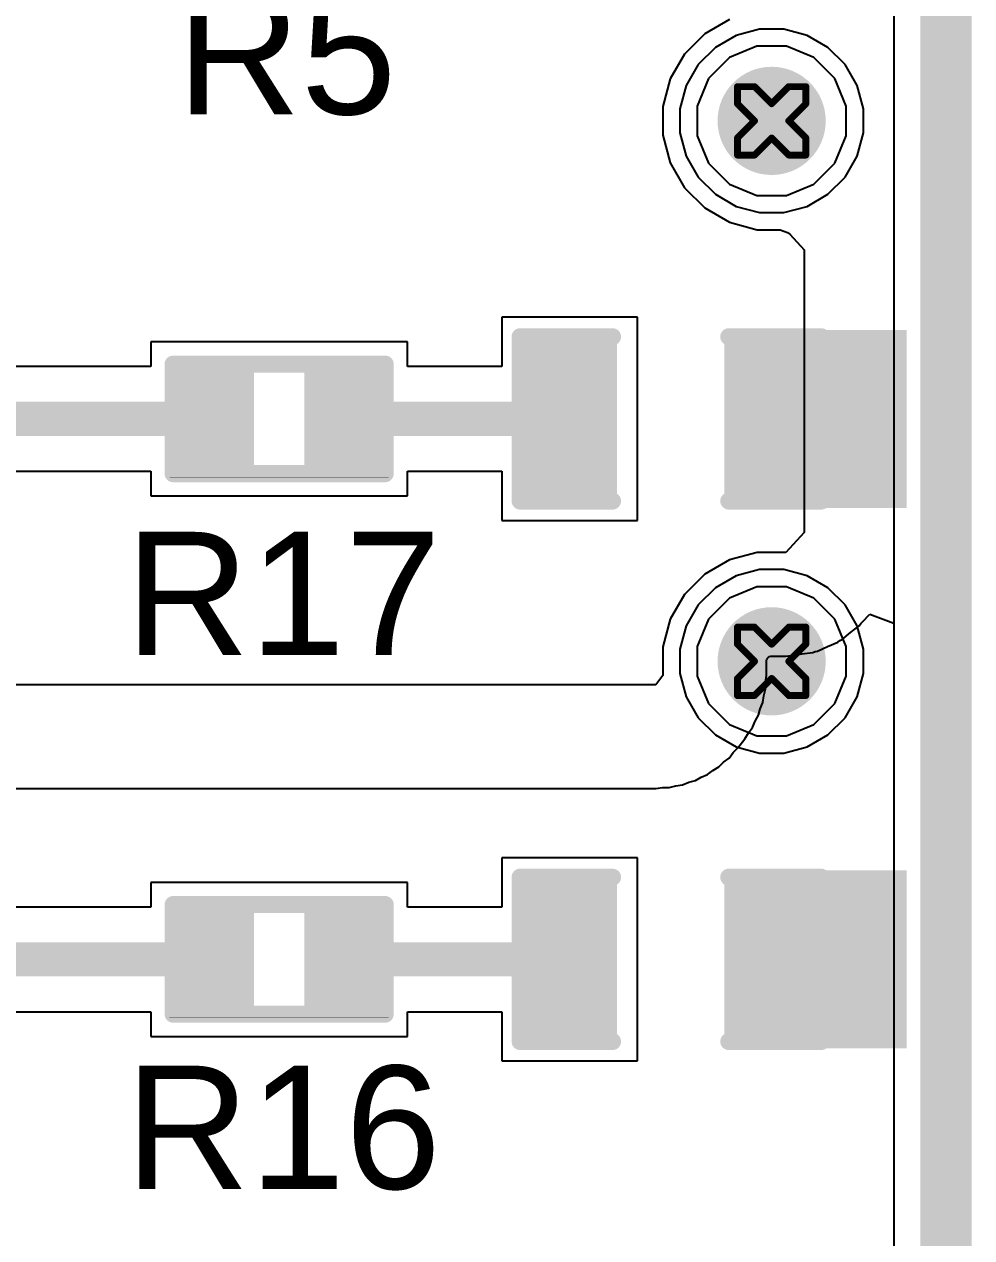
# Model space of a CAD drawing. Header units: inches. Extents: x 0 to 5379, y 0 to 5429.
# Drawn here: x 343.15 to 350.19, y 54.4 to 63.41 of the extents above; entities that cross this region are included whole.
import ezdxf

# ---------------------------------------------------------------- set-up
doc = ezdxf.new("R2010")
doc.units = ezdxf.units.IN
for name, color, linetype in [('Board Outline', 216, 'Continuous'), ('Bottom Layer', 5, 'Continuous'), ('Bottom Solder', 6, 'Continuous'), ('Drill Drawing', 1, 'Continuous'), ('GND01', 16, 'Continuous'), ('GND02', 76, 'Continuous'), ('PWR', 156, 'Continuous'), ('SIG 01', 90, 'Continuous'), ('Top Layer', 1, 'Continuous'), ('Top Overlay', 2, 'Continuous'), ('Top Paste', 8, 'Continuous'), ('Top Solder', 216, 'Continuous'), ('Via Holes', 16, 'Continuous')]:
    doc.layers.add(name, color=color, linetype=linetype)
doc.styles.add('Arial', font='', dxfattribs={"height": 0.2})
doc.styles.get('Arial').set_extended_font_data('Arial')

# ---------------------------------------------------------------- blocks, each defined once
blk = doc.blocks.new('R___0402_722')
at = {"layer": 'Top Layer'}
for points in [[(-0.6985, -0.3175), (-0.6985, 0.3175), (-0.2413, 0.3175), (-0.2413, -0.3175)], [(0.2413, -0.3175), (0.2413, 0.3175), (0.6985, 0.3175), (0.6985, -0.3175)]]:
    blk.add_hatch(color=1, dxfattribs=at).paths.add_polyline_path(points)
at = {"layer": 'Top Paste'}
for points in [[(-0.6985, -0.3175), (-0.6985, 0.3175), (-0.2413, 0.3175), (-0.2413, -0.3175)], [(0.2413, -0.3175), (0.2413, 0.3175), (0.6985, 0.3175), (0.6985, -0.3175)]]:
    blk.add_hatch(color=8, dxfattribs=at).paths.add_polyline_path(points)
at = {"layer": 'Top Solder'}
for points in [[(-0.7535, -0.3725), (-0.7535, 0.3725), (-0.1863, 0.3725), (-0.1863, -0.3725)], [(0.1863, -0.3725), (0.1863, 0.3725), (0.7535, 0.3725), (0.7535, -0.3725)]]:
    blk.add_hatch(color=216, dxfattribs=at).paths.add_polyline_path(points)
at = {"layer": 'Top Overlay'}
for points in [[(-0.7874, 0.4064, 0.127, 0.127, 0), (0.7874, 0.4064, 0.127, 0.127, 0)], [(-0.7874, -0.4064, 0.127, 0.127, 0), (-0.7874, 0.4064, 0.127, 0.127, 0)], [(0.7874, -0.4064, 0.127, 0.127, 0), (0.7874, 0.4064, 0.127, 0.127, 0)], [(-0.7874, -0.4064, 0.127, 0.127, 0), (0.7874, -0.4064, 0.127, 0.127, 0)], [(-0.8128, -0.4318, 0.00323, 0.00323, 0), (0.8128, -0.4318, 0.00323, 0.00323, 0)]]:
    blk.add_lwpolyline(points, format="xyseb", dxfattribs=at)
for points in [[(-0.8191, 0.4064, 0.0635, 0.0635, 1), (-0.7556, 0.4064, 0.0635, 0.0635, 1)], [(-0.8191, 0.4064, 0.0635, 0.0635, 1), (-0.7556, 0.4064, 0.0635, 0.0635, 1)], [(0.7556, 0.4064, 0.0635, 0.0635, 1), (0.8191, 0.4064, 0.0635, 0.0635, 1)], [(0.7556, 0.4064, 0.0635, 0.0635, 1), (0.8191, 0.4064, 0.0635, 0.0635, 1)], [(-0.8191, -0.4064, 0.0635, 0.0635, 1), (-0.7556, -0.4064, 0.0635, 0.0635, 1)], [(-0.8191, -0.4064, 0.0635, 0.0635, 1), (-0.7556, -0.4064, 0.0635, 0.0635, 1)], [(0.7556, -0.4064, 0.0635, 0.0635, 1), (0.8191, -0.4064, 0.0635, 0.0635, 1)], [(0.7556, -0.4064, 0.0635, 0.0635, 1), (0.8191, -0.4064, 0.0635, 0.0635, 1)], [(-0.8136, -0.4318, 0.00161, 0.00161, 1), (-0.812, -0.4318, 0.00161, 0.00161, 1)], [(0.812, -0.4318, 0.00161, 0.00161, 1), (0.8136, -0.4318, 0.00161, 0.00161, 1)]]:
    blk.add_lwpolyline(points, format="xyseb", close=True, dxfattribs=at)
blk = doc.blocks.new('R___0402_723')
at = {"layer": 'Top Layer'}
for points in [[(-0.6985, -0.3175), (-0.6985, 0.3175), (-0.2413, 0.3175), (-0.2413, -0.3175)], [(0.2413, -0.3175), (0.2413, 0.3175), (0.6985, 0.3175), (0.6985, -0.3175)]]:
    blk.add_hatch(color=1, dxfattribs=at).paths.add_polyline_path(points)
at = {"layer": 'Top Paste'}
for points in [[(-0.6985, -0.3175), (-0.6985, 0.3175), (-0.2413, 0.3175), (-0.2413, -0.3175)], [(0.2413, -0.3175), (0.2413, 0.3175), (0.6985, 0.3175), (0.6985, -0.3175)]]:
    blk.add_hatch(color=8, dxfattribs=at).paths.add_polyline_path(points)
at = {"layer": 'Top Solder'}
for points in [[(-0.7535, -0.3725), (-0.7535, 0.3725), (-0.1863, 0.3725), (-0.1863, -0.3725)], [(0.1863, -0.3725), (0.1863, 0.3725), (0.7535, 0.3725), (0.7535, -0.3725)]]:
    blk.add_hatch(color=216, dxfattribs=at).paths.add_polyline_path(points)
at = {"layer": 'Top Overlay'}
for points in [[(-0.7874, 0.4064, 0.127, 0.127, 0), (0.7874, 0.4064, 0.127, 0.127, 0)], [(-0.7874, -0.4064, 0.127, 0.127, 0), (-0.7874, 0.4064, 0.127, 0.127, 0)], [(0.7874, -0.4064, 0.127, 0.127, 0), (0.7874, 0.4064, 0.127, 0.127, 0)], [(-0.7874, -0.4064, 0.127, 0.127, 0), (0.7874, -0.4064, 0.127, 0.127, 0)], [(-0.8128, -0.4318, 0.00323, 0.00323, 0), (0.8128, -0.4318, 0.00323, 0.00323, 0)]]:
    blk.add_lwpolyline(points, format="xyseb", dxfattribs=at)
for points in [[(-0.8191, 0.4064, 0.0635, 0.0635, 1), (-0.7556, 0.4064, 0.0635, 0.0635, 1)], [(-0.8191, 0.4064, 0.0635, 0.0635, 1), (-0.7556, 0.4064, 0.0635, 0.0635, 1)], [(0.7556, 0.4064, 0.0635, 0.0635, 1), (0.8191, 0.4064, 0.0635, 0.0635, 1)], [(0.7556, 0.4064, 0.0635, 0.0635, 1), (0.8191, 0.4064, 0.0635, 0.0635, 1)], [(-0.8191, -0.4064, 0.0635, 0.0635, 1), (-0.7556, -0.4064, 0.0635, 0.0635, 1)], [(-0.8191, -0.4064, 0.0635, 0.0635, 1), (-0.7556, -0.4064, 0.0635, 0.0635, 1)], [(0.7556, -0.4064, 0.0635, 0.0635, 1), (0.8191, -0.4064, 0.0635, 0.0635, 1)], [(0.7556, -0.4064, 0.0635, 0.0635, 1), (0.8191, -0.4064, 0.0635, 0.0635, 1)], [(-0.8136, -0.4318, 0.00161, 0.00161, 1), (-0.812, -0.4318, 0.00161, 0.00161, 1)], [(0.812, -0.4318, 0.00161, 0.00161, 1), (0.8136, -0.4318, 0.00161, 0.00161, 1)]]:
    blk.add_lwpolyline(points, format="xyseb", close=True, dxfattribs=at)
blk = doc.blocks.new('LED_0603_782')
at = {"layer": 'Top Layer'}
for points in [[(-1, 0.5), (-0.5, 0.5), (-0.5, -0.5), (-1, -0.5)], [(0.5, 0.5), (1, 0.5), (1, -0.5), (0.5, -0.5)]]:
    blk.add_hatch(color=1, dxfattribs=at).paths.add_polyline_path(points)
at = {"layer": 'Top Overlay'}
blk.add_hatch(color=2, dxfattribs=at).paths.add_polyline_path([(1.1176, -0.6604), (1.7526, -0.6604), (1.7526, 0.6604), (1.1176, 0.6604)])
at = {"layer": 'Top Paste'}
for points in [[(-1, 0.5), (-0.5, 0.5), (-0.5, -0.5), (-1, -0.5)], [(0.5, 0.5), (1, 0.5), (1, -0.5), (0.5, -0.5)]]:
    blk.add_hatch(color=8, dxfattribs=at).paths.add_polyline_path(points)
at = {"layer": 'Top Solder'}
for points in [[(-1.1016, 0.6016), (-0.3984, 0.6016), (-0.3984, -0.6016), (-1.1016, -0.6016)], [(0.3984, 0.6016), (1.1016, 0.6016), (1.1016, -0.6016), (0.3984, -0.6016)]]:
    blk.add_hatch(color=216, dxfattribs=at).paths.add_polyline_path(points)
at = {"layer": 'Top Overlay'}
for points in [[(-1.1176, 0.6096, 0.127, 0.127, 0), (-0.4318, 0.6096, 0.127, 0.127, 0)], [(-1.1176, -0.6096, 0.127, 0.127, 0), (-1.1176, 0.6096, 0.127, 0.127, 0)], [(0.4318, 0.6096, 0.127, 0.127, 0), (1.1176, 0.6096, 0.127, 0.127, 0)], [(1.1176, -0.6096, 0.127, 0.127, 0), (1.1176, 0.6096, 0.127, 0.127, 0)], [(-1.1176, -0.6096, 0.127, 0.127, 0), (-0.4318, -0.6096, 0.127, 0.127, 0)], [(0.4318, -0.6096, 0.127, 0.127, 0), (1.1176, -0.6096, 0.127, 0.127, 0)]]:
    blk.add_lwpolyline(points, format="xyseb", dxfattribs=at)
for points in [[(-1.1494, 0.6096, 0.0635, 0.0635, 1), (-1.0858, 0.6096, 0.0635, 0.0635, 1)], [(-1.1494, 0.6096, 0.0635, 0.0635, 1), (-1.0858, 0.6096, 0.0635, 0.0635, 1)], [(-0.4636, 0.6096, 0.0635, 0.0635, 1), (-0.4001, 0.6096, 0.0635, 0.0635, 1)], [(0.4001, 0.6096, 0.0635, 0.0635, 1), (0.4636, 0.6096, 0.0635, 0.0635, 1)], [(1.0859, 0.6096, 0.0635, 0.0635, 1), (1.1494, 0.6096, 0.0635, 0.0635, 1)], [(1.0859, 0.6096, 0.0635, 0.0635, 1), (1.1494, 0.6096, 0.0635, 0.0635, 1)], [(-1.1494, -0.6096, 0.0635, 0.0635, 1), (-1.0858, -0.6096, 0.0635, 0.0635, 1)], [(-1.1494, -0.6096, 0.0635, 0.0635, 1), (-1.0858, -0.6096, 0.0635, 0.0635, 1)], [(-0.4636, -0.6096, 0.0635, 0.0635, 1), (-0.4001, -0.6096, 0.0635, 0.0635, 1)], [(0.4001, -0.6096, 0.0635, 0.0635, 1), (0.4636, -0.6096, 0.0635, 0.0635, 1)], [(1.0859, -0.6096, 0.0635, 0.0635, 1), (1.1494, -0.6096, 0.0635, 0.0635, 1)], [(1.0859, -0.6096, 0.0635, 0.0635, 1), (1.1494, -0.6096, 0.0635, 0.0635, 1)]]:
    blk.add_lwpolyline(points, format="xyseb", close=True, dxfattribs=at)
blk = doc.blocks.new('LED_0603_783')
at = {"layer": 'Top Layer'}
for points in [[(-1, 0.5), (-0.5, 0.5), (-0.5, -0.5), (-1, -0.5)], [(0.5, 0.5), (1, 0.5), (1, -0.5), (0.5, -0.5)]]:
    blk.add_hatch(color=1, dxfattribs=at).paths.add_polyline_path(points)
at = {"layer": 'Top Overlay'}
blk.add_hatch(color=2, dxfattribs=at).paths.add_polyline_path([(1.1176, -0.6604), (1.7526, -0.6604), (1.7526, 0.6604), (1.1176, 0.6604)])
at = {"layer": 'Top Paste'}
for points in [[(-1, 0.5), (-0.5, 0.5), (-0.5, -0.5), (-1, -0.5)], [(0.5, 0.5), (1, 0.5), (1, -0.5), (0.5, -0.5)]]:
    blk.add_hatch(color=8, dxfattribs=at).paths.add_polyline_path(points)
at = {"layer": 'Top Solder'}
for points in [[(-1.1016, 0.6016), (-0.3984, 0.6016), (-0.3984, -0.6016), (-1.1016, -0.6016)], [(0.3984, 0.6016), (1.1016, 0.6016), (1.1016, -0.6016), (0.3984, -0.6016)]]:
    blk.add_hatch(color=216, dxfattribs=at).paths.add_polyline_path(points)
at = {"layer": 'Top Overlay'}
for points in [[(-1.1176, -0.6096, 0.127, 0.127, 0), (-1.1176, 0.6096, 0.127, 0.127, 0)], [(-1.1176, 0.6096, 0.127, 0.127, 0), (-0.4318, 0.6096, 0.127, 0.127, 0)], [(0.4318, 0.6096, 0.127, 0.127, 0), (1.1176, 0.6096, 0.127, 0.127, 0)], [(1.1176, -0.6096, 0.127, 0.127, 0), (1.1176, 0.6096, 0.127, 0.127, 0)], [(-1.1176, -0.6096, 0.127, 0.127, 0), (-0.4318, -0.6096, 0.127, 0.127, 0)], [(0.4318, -0.6096, 0.127, 0.127, 0), (1.1176, -0.6096, 0.127, 0.127, 0)]]:
    blk.add_lwpolyline(points, format="xyseb", dxfattribs=at)
for points in [[(-1.1494, 0.6096, 0.0635, 0.0635, 1), (-1.0858, 0.6096, 0.0635, 0.0635, 1)], [(-1.1494, 0.6096, 0.0635, 0.0635, 1), (-1.0858, 0.6096, 0.0635, 0.0635, 1)], [(-0.4636, 0.6096, 0.0635, 0.0635, 1), (-0.4001, 0.6096, 0.0635, 0.0635, 1)], [(0.4001, 0.6096, 0.0635, 0.0635, 1), (0.4636, 0.6096, 0.0635, 0.0635, 1)], [(1.0859, 0.6096, 0.0635, 0.0635, 1), (1.1494, 0.6096, 0.0635, 0.0635, 1)], [(1.0859, 0.6096, 0.0635, 0.0635, 1), (1.1494, 0.6096, 0.0635, 0.0635, 1)], [(-1.1494, -0.6096, 0.0635, 0.0635, 1), (-1.0858, -0.6096, 0.0635, 0.0635, 1)], [(-1.1494, -0.6096, 0.0635, 0.0635, 1), (-1.0858, -0.6096, 0.0635, 0.0635, 1)], [(-0.4636, -0.6096, 0.0635, 0.0635, 1), (-0.4001, -0.6096, 0.0635, 0.0635, 1)], [(0.4001, -0.6096, 0.0635, 0.0635, 1), (0.4636, -0.6096, 0.0635, 0.0635, 1)], [(1.0859, -0.6096, 0.0635, 0.0635, 1), (1.1494, -0.6096, 0.0635, 0.0635, 1)], [(1.0859, -0.6096, 0.0635, 0.0635, 1), (1.1494, -0.6096, 0.0635, 0.0635, 1)]]:
    blk.add_lwpolyline(points, format="xyseb", close=True, dxfattribs=at)

msp = doc.modelspace()

# ---------------------------------------------------------------- hatches: boundary and pattern name
at = {"layer": 'Bottom Layer'}
h = msp.add_hatch(color=5, dxfattribs=at)
edge = h.paths.add_edge_path()
edge.add_arc((348.7046, 62.6894), 0.3, 0, 360)
h = msp.add_hatch(color=5, dxfattribs=at)
edge = h.paths.add_edge_path()
edge.add_arc((348.7046, 58.6782), 0.3, 0, 360)
at = {"layer": 'Bottom Solder'}
h = msp.add_hatch(color=6, dxfattribs=at)
edge = h.paths.add_edge_path()
edge.add_arc((348.7046, 62.6894), 0.4016, 0, 360)
h = msp.add_hatch(color=6, dxfattribs=at)
edge = h.paths.add_edge_path()
edge.add_arc((348.7046, 58.6782), 0.4016, 0, 360)
at = {"layer": 'GND01'}
h = msp.add_hatch(color=16, dxfattribs=at)
edge = h.paths.add_edge_path()
edge.add_arc((348.7046, 62.6894), 0.3, 0, 360)
h = msp.add_hatch(color=16, dxfattribs=at)
edge = h.paths.add_edge_path()
edge.add_arc((348.7046, 58.6782), 0.3, 0, 360)
at = {"layer": 'GND02'}
h = msp.add_hatch(color=76, dxfattribs=at)
edge = h.paths.add_edge_path()
edge.add_arc((348.7046, 62.6894), 0.3, 0, 360)
h = msp.add_hatch(color=76, dxfattribs=at)
edge = h.paths.add_edge_path()
edge.add_arc((348.7046, 58.6782), 0.3, 0, 360)
at = {"layer": 'PWR'}
h = msp.add_hatch(color=156, dxfattribs=at)
edge = h.paths.add_edge_path()
edge.add_arc((348.7046, 62.6894), 0.3, 0, 360)
h = msp.add_hatch(color=156, dxfattribs=at)
edge = h.paths.add_edge_path()
edge.add_arc((348.7046, 58.6782), 0.3, 0, 360)
at = {"layer": 'SIG 01'}
h = msp.add_hatch(color=90, dxfattribs=at)
edge = h.paths.add_edge_path()
edge.add_arc((348.7046, 62.6894), 0.3, 0, 360)
h = msp.add_hatch(color=90, dxfattribs=at)
edge = h.paths.add_edge_path()
edge.add_arc((348.7046, 58.6782), 0.3, 0, 360)
at = {"layer": 'Top Layer'}
h = msp.add_hatch(color=1, dxfattribs=at)
edge = h.paths.add_edge_path()
edge.add_arc((348.7046, 62.6894), 0.3, 0, 360)
h = msp.add_hatch(color=1, dxfattribs=at)
edge = h.paths.add_edge_path()
edge.add_arc((348.7046, 58.6782), 0.3, 0, 360)
at = {"layer": 'Top Solder'}
h = msp.add_hatch(color=216, dxfattribs=at)
edge = h.paths.add_edge_path()
edge.add_arc((348.7046, 62.6894), 0.4016, 0, 360)
h = msp.add_hatch(color=216, dxfattribs=at)
edge = h.paths.add_edge_path()
edge.add_arc((348.7046, 58.6782), 0.4016, 0, 360)
at = {"layer": 'Via Holes'}
h = msp.add_hatch(color=7, dxfattribs=at)
edge = h.paths.add_edge_path()
edge.add_arc((348.7046, 62.6894), 0.15, 0, 360)
h = msp.add_hatch(color=7, dxfattribs=at)
edge = h.paths.add_edge_path()
edge.add_arc((348.7046, 58.6782), 0.15, 0, 360)

# ---------------------------------------------------------------- linework, layer by layer
at = {"layer": 'Board Outline'}
msp.add_lwpolyline([(350, 0, 0.381, 0.381, 0), (350, 220, 0.381, 0.381, 0)], format="xyseb", dxfattribs=at)
at = {"layer": 'Bottom Layer'}
for p, q in [((348.3927, 63.4423), (348.2085, 63.336)), ((348.2085, 63.336), (348.058, 63.1855)), ((348.058, 63.1855), (347.9517, 63.0013)), ((347.9517, 63.0013), (347.8966, 62.7958)), ((347.8966, 62.7958), (347.8966, 62.583)), ((347.8966, 62.583), (347.9517, 62.3775)), ((347.9517, 62.3775), (348.058, 62.1933)), ((348.058, 62.1933), (348.2085, 62.0429)), ((348.2085, 62.0429), (348.3927, 61.9365)), ((348.3927, 61.9365), (348.5982, 61.8814)), ((348.5982, 61.8814), (348.7674, 61.8814)), ((348.7674, 61.8814), (348.8218, 61.8619)), ((348.8218, 61.8619), (348.8403, 61.8491)), ((348.8403, 61.8491), (348.9452, 61.7333)), ((348.9452, 61.7333), (348.9452, 59.6343)), ((348.9452, 59.6343), (348.811, 59.4862)), ((348.5982, 59.4862), (348.3927, 59.4311)), ((348.811, 59.4862), (348.5982, 59.4862)), ((348.3927, 59.4311), (348.2085, 59.3247)), ((348.2085, 59.3247), (348.058, 59.1743)), ((348.058, 59.1743), (347.9517, 58.9901)), ((349.3805, 58.9701), (349.4338, 59.0289)), ((349.4338, 59.0289), (349.6116, 58.9603)), ((347.9517, 58.9901), (347.8966, 58.7846)), ((349.2897, 58.893), (349.3544, 58.9427)), ((349.3544, 58.9427), (349.366, 58.9578)), ((349.366, 58.9578), (349.3805, 58.9701)), ((349.6116, 58.9603), (349.6116, 9.6715)), ((349.1199, 58.7894), (349.1953, 58.8206)), ((349.1953, 58.8206), (349.2103, 58.8321)), ((349.2103, 58.8321), (349.2275, 58.8403)), ((349.2275, 58.8403), (349.2897, 58.893)), ((347.8966, 58.7846), (347.8966, 58.5718)), ((348.8487, 58.7185), (348.929, 58.7332)), ((348.929, 58.7332), (349.0099, 58.7438)), ((349.0099, 58.7438), (349.0275, 58.7511)), ((349.0275, 58.7511), (349.0461, 58.7545)), ((349.0461, 58.7545), (349.1199, 58.7894)), ((348.6652, 58.6834), (348.6679, 58.6934)), ((348.6652, 58.5718), (348.6652, 58.6834)), ((348.6679, 58.6934), (348.6731, 58.7024)), ((348.6731, 58.7024), (348.6804, 58.7097)), ((348.6804, 58.7097), (348.6894, 58.7149)), ((348.6894, 58.7149), (348.6994, 58.7176)), ((348.6994, 58.7176), (348.811, 58.7176)), ((348.811, 58.7176), (348.8298, 58.7201)), ((348.8298, 58.7201), (348.8487, 58.7185)), ((347.8966, 58.5718), (347.8445, 58.5039)), ((348.6586, 58.5219), (348.6652, 58.5718)), ((347.8445, 58.5039), (324.2695, 58.5039)), ((348.6456, 58.4228), (348.6586, 58.4715)), ((348.6586, 58.4715), (348.6586, 58.5219)), ((348.6197, 58.3264), (348.639, 58.3729)), ((348.639, 58.3729), (348.6456, 58.4228)), ((348.5815, 58.2341), (348.6067, 58.2777)), ((348.6067, 58.2777), (348.6197, 58.3264)), ((348.5315, 58.1476), (348.5622, 58.1875)), ((348.5622, 58.1875), (348.5815, 58.2341)), ((348.4542, 58.036), (348.5064, 58.1039)), ((348.5064, 58.1039), (348.5315, 58.1476)), ((348.388, 57.9604), (348.4186, 58.0004)), ((348.4186, 58.0004), (348.4542, 58.036)), ((348.3124, 57.8942), (348.348, 57.9298)), ((348.348, 57.9298), (348.388, 57.9604)), ((348.1822, 57.819), (348.2288, 57.8383)), ((348.2288, 57.8383), (348.2687, 57.869)), ((348.2687, 57.869), (348.3124, 57.8942)), ((324.2695, 57.7353), (347.8445, 57.7353)), ((347.8445, 57.7353), (347.8944, 57.7419)), ((347.8944, 57.7419), (347.9448, 57.7419)), ((347.9448, 57.7419), (347.9935, 57.7549)), ((347.9935, 57.7549), (348.0434, 57.7615)), ((348.0434, 57.7615), (348.09, 57.7808)), ((348.09, 57.7808), (348.1386, 57.7938)), ((348.1386, 57.7938), (348.1822, 57.819))]:
    msp.add_line(p, q, dxfattribs=at)
at = {"layer": 'Drill Drawing'}
for points in [[(348.4506, 62.8164, 0.0508, 0.0508, 0), (348.4506, 62.9434, 0.0508, 0.0508, 0)], [(348.4506, 62.9434, 0.0508, 0.0508, 0), (348.5776, 62.9434, 0.0508, 0.0508, 0)], [(348.5776, 62.9434, 0.0508, 0.0508, 0), (348.7046, 62.8164, 0.0508, 0.0508, 0)], [(348.7046, 62.8164, 0.0508, 0.0508, 0), (348.8316, 62.9434, 0.0508, 0.0508, 0)], [(348.8316, 62.9434, 0.0508, 0.0508, 0), (348.9586, 62.9434, 0.0508, 0.0508, 0)], [(348.9586, 62.8164, 0.0508, 0.0508, 0), (348.9586, 62.9434, 0.0508, 0.0508, 0)], [(348.4506, 62.8164, 0.0508, 0.0508, 0), (348.5776, 62.6894, 0.0508, 0.0508, 0)], [(348.8316, 62.6894, 0.0508, 0.0508, 0), (348.9586, 62.8164, 0.0508, 0.0508, 0)], [(348.4506, 62.5624, 0.0508, 0.0508, 0), (348.5776, 62.6894, 0.0508, 0.0508, 0)], [(348.8316, 62.6894, 0.0508, 0.0508, 0), (348.9586, 62.5624, 0.0508, 0.0508, 0)], [(348.4506, 62.4354, 0.0508, 0.0508, 0), (348.4506, 62.5624, 0.0508, 0.0508, 0)], [(348.5776, 62.4354, 0.0508, 0.0508, 0), (348.7046, 62.5624, 0.0508, 0.0508, 0)], [(348.7046, 62.5624, 0.0508, 0.0508, 0), (348.8316, 62.4354, 0.0508, 0.0508, 0)], [(348.9586, 62.4354, 0.0508, 0.0508, 0), (348.9586, 62.5624, 0.0508, 0.0508, 0)], [(348.4506, 62.4354, 0.0508, 0.0508, 0), (348.5776, 62.4354, 0.0508, 0.0508, 0)], [(348.8316, 62.4354, 0.0508, 0.0508, 0), (348.9586, 62.4354, 0.0508, 0.0508, 0)], [(348.4506, 58.8052, 0.0508, 0.0508, 0), (348.4506, 58.9322, 0.0508, 0.0508, 0)], [(348.4506, 58.9322, 0.0508, 0.0508, 0), (348.5776, 58.9322, 0.0508, 0.0508, 0)], [(348.5776, 58.9322, 0.0508, 0.0508, 0), (348.7046, 58.8052, 0.0508, 0.0508, 0)], [(348.7046, 58.8052, 0.0508, 0.0508, 0), (348.8316, 58.9322, 0.0508, 0.0508, 0)], [(348.8316, 58.9322, 0.0508, 0.0508, 0), (348.9586, 58.9322, 0.0508, 0.0508, 0)], [(348.9586, 58.8052, 0.0508, 0.0508, 0), (348.9586, 58.9322, 0.0508, 0.0508, 0)], [(348.4506, 58.8052, 0.0508, 0.0508, 0), (348.5776, 58.6782, 0.0508, 0.0508, 0)], [(348.8316, 58.6782, 0.0508, 0.0508, 0), (348.9586, 58.8052, 0.0508, 0.0508, 0)], [(348.4506, 58.5512, 0.0508, 0.0508, 0), (348.5776, 58.6782, 0.0508, 0.0508, 0)], [(348.8316, 58.6782, 0.0508, 0.0508, 0), (348.9586, 58.5512, 0.0508, 0.0508, 0)], [(348.4506, 58.4242, 0.0508, 0.0508, 0), (348.4506, 58.5512, 0.0508, 0.0508, 0)], [(348.5776, 58.4242, 0.0508, 0.0508, 0), (348.7046, 58.5512, 0.0508, 0.0508, 0)], [(348.7046, 58.5512, 0.0508, 0.0508, 0), (348.8316, 58.4242, 0.0508, 0.0508, 0)], [(348.9586, 58.4242, 0.0508, 0.0508, 0), (348.9586, 58.5512, 0.0508, 0.0508, 0)], [(348.4506, 58.4242, 0.0508, 0.0508, 0), (348.5776, 58.4242, 0.0508, 0.0508, 0)], [(348.8316, 58.4242, 0.0508, 0.0508, 0), (348.9586, 58.4242, 0.0508, 0.0508, 0)]]:
    msp.add_lwpolyline(points, format="xyseb", dxfattribs=at)
for points in [[(348.4379, 62.9434, 0.0254, 0.0254, 1), (348.4633, 62.9434, 0.0254, 0.0254, 1)], [(348.4379, 62.9434, 0.0254, 0.0254, 1), (348.4633, 62.9434, 0.0254, 0.0254, 1)], [(348.5649, 62.9434, 0.0254, 0.0254, 1), (348.5903, 62.9434, 0.0254, 0.0254, 1)], [(348.5649, 62.9434, 0.0254, 0.0254, 1), (348.5903, 62.9434, 0.0254, 0.0254, 1)], [(348.8189, 62.9434, 0.0254, 0.0254, 1), (348.8443, 62.9434, 0.0254, 0.0254, 1)], [(348.8189, 62.9434, 0.0254, 0.0254, 1), (348.8443, 62.9434, 0.0254, 0.0254, 1)], [(348.9459, 62.9434, 0.0254, 0.0254, 1), (348.9713, 62.9434, 0.0254, 0.0254, 1)], [(348.9459, 62.9434, 0.0254, 0.0254, 1), (348.9713, 62.9434, 0.0254, 0.0254, 1)], [(348.4379, 62.8164, 0.0254, 0.0254, 1), (348.4633, 62.8164, 0.0254, 0.0254, 1)], [(348.4379, 62.8164, 0.0254, 0.0254, 1), (348.4633, 62.8164, 0.0254, 0.0254, 1)], [(348.6919, 62.8164, 0.0254, 0.0254, 1), (348.7173, 62.8164, 0.0254, 0.0254, 1)], [(348.6919, 62.8164, 0.0254, 0.0254, 1), (348.7173, 62.8164, 0.0254, 0.0254, 1)], [(348.9459, 62.8164, 0.0254, 0.0254, 1), (348.9713, 62.8164, 0.0254, 0.0254, 1)], [(348.9459, 62.8164, 0.0254, 0.0254, 1), (348.9713, 62.8164, 0.0254, 0.0254, 1)], [(348.5649, 62.6894, 0.0254, 0.0254, 1), (348.5903, 62.6894, 0.0254, 0.0254, 1)], [(348.5649, 62.6894, 0.0254, 0.0254, 1), (348.5903, 62.6894, 0.0254, 0.0254, 1)], [(348.8189, 62.6894, 0.0254, 0.0254, 1), (348.8443, 62.6894, 0.0254, 0.0254, 1)], [(348.8189, 62.6894, 0.0254, 0.0254, 1), (348.8443, 62.6894, 0.0254, 0.0254, 1)], [(348.4379, 62.5624, 0.0254, 0.0254, 1), (348.4633, 62.5624, 0.0254, 0.0254, 1)], [(348.4379, 62.5624, 0.0254, 0.0254, 1), (348.4633, 62.5624, 0.0254, 0.0254, 1)], [(348.6919, 62.5624, 0.0254, 0.0254, 1), (348.7173, 62.5624, 0.0254, 0.0254, 1)], [(348.6919, 62.5624, 0.0254, 0.0254, 1), (348.7173, 62.5624, 0.0254, 0.0254, 1)], [(348.9459, 62.5624, 0.0254, 0.0254, 1), (348.9713, 62.5624, 0.0254, 0.0254, 1)], [(348.9459, 62.5624, 0.0254, 0.0254, 1), (348.9713, 62.5624, 0.0254, 0.0254, 1)], [(348.4379, 62.4354, 0.0254, 0.0254, 1), (348.4633, 62.4354, 0.0254, 0.0254, 1)], [(348.4379, 62.4354, 0.0254, 0.0254, 1), (348.4633, 62.4354, 0.0254, 0.0254, 1)], [(348.5649, 62.4354, 0.0254, 0.0254, 1), (348.5903, 62.4354, 0.0254, 0.0254, 1)], [(348.5649, 62.4354, 0.0254, 0.0254, 1), (348.5903, 62.4354, 0.0254, 0.0254, 1)], [(348.8189, 62.4354, 0.0254, 0.0254, 1), (348.8443, 62.4354, 0.0254, 0.0254, 1)], [(348.8189, 62.4354, 0.0254, 0.0254, 1), (348.8443, 62.4354, 0.0254, 0.0254, 1)], [(348.9459, 62.4354, 0.0254, 0.0254, 1), (348.9713, 62.4354, 0.0254, 0.0254, 1)], [(348.9459, 62.4354, 0.0254, 0.0254, 1), (348.9713, 62.4354, 0.0254, 0.0254, 1)], [(348.4379, 58.9322, 0.0254, 0.0254, 1), (348.4633, 58.9322, 0.0254, 0.0254, 1)], [(348.4379, 58.9322, 0.0254, 0.0254, 1), (348.4633, 58.9322, 0.0254, 0.0254, 1)], [(348.5649, 58.9322, 0.0254, 0.0254, 1), (348.5903, 58.9322, 0.0254, 0.0254, 1)], [(348.5649, 58.9322, 0.0254, 0.0254, 1), (348.5903, 58.9322, 0.0254, 0.0254, 1)], [(348.8189, 58.9322, 0.0254, 0.0254, 1), (348.8443, 58.9322, 0.0254, 0.0254, 1)], [(348.8189, 58.9322, 0.0254, 0.0254, 1), (348.8443, 58.9322, 0.0254, 0.0254, 1)], [(348.9459, 58.9322, 0.0254, 0.0254, 1), (348.9713, 58.9322, 0.0254, 0.0254, 1)], [(348.9459, 58.9322, 0.0254, 0.0254, 1), (348.9713, 58.9322, 0.0254, 0.0254, 1)], [(348.4379, 58.8052, 0.0254, 0.0254, 1), (348.4633, 58.8052, 0.0254, 0.0254, 1)], [(348.4379, 58.8052, 0.0254, 0.0254, 1), (348.4633, 58.8052, 0.0254, 0.0254, 1)], [(348.6919, 58.8052, 0.0254, 0.0254, 1), (348.7173, 58.8052, 0.0254, 0.0254, 1)], [(348.6919, 58.8052, 0.0254, 0.0254, 1), (348.7173, 58.8052, 0.0254, 0.0254, 1)], [(348.9459, 58.8052, 0.0254, 0.0254, 1), (348.9713, 58.8052, 0.0254, 0.0254, 1)], [(348.9459, 58.8052, 0.0254, 0.0254, 1), (348.9713, 58.8052, 0.0254, 0.0254, 1)], [(348.5649, 58.6782, 0.0254, 0.0254, 1), (348.5903, 58.6782, 0.0254, 0.0254, 1)], [(348.5649, 58.6782, 0.0254, 0.0254, 1), (348.5903, 58.6782, 0.0254, 0.0254, 1)], [(348.8189, 58.6782, 0.0254, 0.0254, 1), (348.8443, 58.6782, 0.0254, 0.0254, 1)], [(348.8189, 58.6782, 0.0254, 0.0254, 1), (348.8443, 58.6782, 0.0254, 0.0254, 1)], [(348.4379, 58.5512, 0.0254, 0.0254, 1), (348.4633, 58.5512, 0.0254, 0.0254, 1)], [(348.4379, 58.5512, 0.0254, 0.0254, 1), (348.4633, 58.5512, 0.0254, 0.0254, 1)], [(348.6919, 58.5512, 0.0254, 0.0254, 1), (348.7173, 58.5512, 0.0254, 0.0254, 1)], [(348.6919, 58.5512, 0.0254, 0.0254, 1), (348.7173, 58.5512, 0.0254, 0.0254, 1)], [(348.9459, 58.5512, 0.0254, 0.0254, 1), (348.9713, 58.5512, 0.0254, 0.0254, 1)], [(348.9459, 58.5512, 0.0254, 0.0254, 1), (348.9713, 58.5512, 0.0254, 0.0254, 1)], [(348.4379, 58.4242, 0.0254, 0.0254, 1), (348.4633, 58.4242, 0.0254, 0.0254, 1)], [(348.4379, 58.4242, 0.0254, 0.0254, 1), (348.4633, 58.4242, 0.0254, 0.0254, 1)], [(348.5649, 58.4242, 0.0254, 0.0254, 1), (348.5903, 58.4242, 0.0254, 0.0254, 1)], [(348.5649, 58.4242, 0.0254, 0.0254, 1), (348.5903, 58.4242, 0.0254, 0.0254, 1)], [(348.8189, 58.4242, 0.0254, 0.0254, 1), (348.8443, 58.4242, 0.0254, 0.0254, 1)], [(348.8189, 58.4242, 0.0254, 0.0254, 1), (348.8443, 58.4242, 0.0254, 0.0254, 1)], [(348.9459, 58.4242, 0.0254, 0.0254, 1), (348.9713, 58.4242, 0.0254, 0.0254, 1)], [(348.9459, 58.4242, 0.0254, 0.0254, 1), (348.9713, 58.4242, 0.0254, 0.0254, 1)]]:
    msp.add_lwpolyline(points, format="xyseb", close=True, dxfattribs=at)
at = {"layer": 'GND01'}
msp.add_line((349.6116, 219.6116), (349.6116, 0.3885), dxfattribs=at)
at = {"layer": 'GND02'}
msp.add_line((349.6116, 219.6116), (349.6116, 0.3885), dxfattribs=at)
at = {"layer": 'PWR'}
for p, q in [((349.6116, 136.3472), (349.6116, 0.3885)), ((348.5944, 63.2434), (348.3908, 63.1591)), ((348.8148, 63.2434), (348.5944, 63.2434)), ((349.0184, 63.1591), (348.8148, 63.2434)), ((348.3908, 63.1591), (348.2349, 63.0032)), ((349.1743, 63.0032), (349.0184, 63.1591)), ((348.2349, 63.0032), (348.1506, 62.7996)), ((349.2586, 62.7996), (349.1743, 63.0032)), ((348.1506, 62.7996), (348.1506, 62.5792)), ((349.2586, 62.5792), (349.2586, 62.7996)), ((348.1506, 62.5792), (348.2349, 62.3756)), ((349.1743, 62.3756), (349.2586, 62.5792)), ((348.2349, 62.3756), (348.3908, 62.2198)), ((349.0184, 62.2198), (349.1743, 62.3756)), ((348.3908, 62.2198), (348.5944, 62.1354)), ((348.8148, 62.1354), (349.0184, 62.2198)), ((348.5944, 62.1354), (348.8148, 62.1354)), ((348.5944, 59.2322), (348.3908, 59.1478)), ((348.8148, 59.2322), (348.5944, 59.2322)), ((349.0184, 59.1478), (348.8148, 59.2322)), ((348.3908, 59.1478), (348.2349, 58.992)), ((349.1743, 58.992), (349.0184, 59.1478)), ((348.2349, 58.992), (348.1506, 58.7884)), ((349.2586, 58.7884), (349.1743, 58.992)), ((348.1506, 58.7884), (348.1506, 58.568)), ((349.2586, 58.568), (349.2586, 58.7884)), ((348.1506, 58.568), (348.2349, 58.3644)), ((349.1743, 58.3644), (349.2586, 58.568)), ((348.2349, 58.3644), (348.3908, 58.2085)), ((349.0184, 58.2085), (349.1743, 58.3644)), ((348.3908, 58.2085), (348.5944, 58.1242)), ((348.8148, 58.1242), (349.0184, 58.2085)), ((348.5944, 58.1242), (348.8148, 58.1242))]:
    msp.add_line(p, q, dxfattribs=at)
at = {"layer": 'SIG 01'}
for p, q in [((349.6116, 219.6116), (349.6116, 0.3885)), ((348.4417, 63.324), (348.2865, 63.2343)), ((348.6149, 63.3704), (348.4417, 63.324)), ((348.7943, 63.3704), (348.6149, 63.3704)), ((348.9675, 63.324), (348.7943, 63.3704)), ((349.1227, 63.2343), (348.9675, 63.324)), ((348.2865, 63.2343), (348.1597, 63.1076)), ((349.2495, 63.1076), (349.1227, 63.2343)), ((348.1597, 63.1076), (348.07, 62.9523)), ((349.3392, 62.9523), (349.2495, 63.1076)), ((348.07, 62.9523), (348.0236, 62.7791)), ((349.3856, 62.7791), (349.3392, 62.9523)), ((348.0236, 62.7791), (348.0236, 62.5998)), ((349.3856, 62.5998), (349.3856, 62.7791)), ((348.0236, 62.5998), (348.07, 62.4266)), ((349.3392, 62.4266), (349.3856, 62.5998)), ((348.07, 62.4266), (348.1597, 62.2713)), ((349.2495, 62.2713), (349.3392, 62.4266)), ((348.1597, 62.2713), (348.2865, 62.1445)), ((349.1227, 62.1445), (349.2495, 62.2713)), ((348.2865, 62.1445), (348.4417, 62.0548)), ((348.9675, 62.0548), (349.1227, 62.1445)), ((348.4417, 62.0548), (348.6149, 62.0084)), ((348.7943, 62.0084), (348.9675, 62.0548)), ((348.6149, 62.0084), (348.7943, 62.0084)), ((348.6149, 59.3592), (348.4417, 59.3128)), ((348.7943, 59.3592), (348.6149, 59.3592)), ((348.9675, 59.3128), (348.7943, 59.3592)), ((348.4417, 59.3128), (348.2865, 59.2231)), ((349.1227, 59.2231), (348.9675, 59.3128)), ((348.2865, 59.2231), (348.1597, 59.0963)), ((349.2495, 59.0963), (349.1227, 59.2231)), ((348.1597, 59.0963), (348.07, 58.941)), ((349.3392, 58.941), (349.2495, 59.0963)), ((348.07, 58.941), (348.0236, 58.7678)), ((349.3856, 58.7678), (349.3392, 58.941)), ((348.0236, 58.7678), (348.0236, 58.5885)), ((349.3856, 58.5885), (349.3856, 58.7678)), ((348.0236, 58.5885), (348.07, 58.4153)), ((349.3392, 58.4153), (349.3856, 58.5885)), ((348.07, 58.4153), (348.1597, 58.26)), ((349.2495, 58.26), (349.3392, 58.4153)), ((348.1597, 58.26), (348.2865, 58.1333)), ((349.1227, 58.1333), (349.2495, 58.26)), ((348.2865, 58.1333), (348.4417, 58.0436)), ((348.9675, 58.0436), (349.1227, 58.1333)), ((348.4417, 58.0436), (348.6149, 57.9972)), ((348.7943, 57.9972), (348.9675, 58.0436)), ((348.6149, 57.9972), (348.7943, 57.9972))]:
    msp.add_line(p, q, dxfattribs=at)
at = {"layer": 'Top Layer'}
for p, q in [((349.6116, 72.4154), (349.6116, 9.6715)), ((347.7086, 61.2314), (346.7006, 61.2314)), ((346.7006, 61.2314), (346.7006, 60.8659)), ((347.7086, 59.7234), (347.7086, 61.2314)), ((345.9999, 61.0489), (344.0949, 61.0489)), ((344.0949, 61.0489), (344.0949, 60.8659)), ((345.9999, 60.8659), (345.9999, 61.0489)), ((344.0949, 60.8659), (342.9856, 60.8659)), ((346.7006, 60.8659), (345.9999, 60.8659)), ((342.9856, 60.0889), (344.0949, 60.0889)), ((344.0949, 60.0889), (344.0949, 59.9059)), ((345.9999, 59.9059), (345.9999, 60.0889)), ((345.9999, 60.0889), (346.7006, 60.0889)), ((346.7006, 60.0889), (346.7006, 59.7234)), ((344.0949, 59.9059), (345.9999, 59.9059)), ((346.7006, 59.7234), (347.7086, 59.7234)), ((347.7086, 57.2202), (346.7006, 57.2202)), ((346.7006, 57.2202), (346.7006, 56.8546)), ((347.7086, 55.7122), (347.7086, 57.2202)), ((345.9999, 57.0377), (344.0949, 57.0377)), ((344.0949, 57.0377), (344.0949, 56.8546)), ((345.9999, 56.8546), (345.9999, 57.0377)), ((344.0949, 56.8546), (342.9856, 56.8546)), ((346.7006, 56.8546), (345.9999, 56.8546)), ((342.9856, 56.0777), (344.0949, 56.0777)), ((344.0949, 56.0777), (344.0949, 55.8947)), ((345.9999, 55.8947), (345.9999, 56.0777)), ((345.9999, 56.0777), (346.7006, 56.0777)), ((346.7006, 56.0777), (346.7006, 55.7122)), ((344.0949, 55.8947), (345.9999, 55.8947)), ((346.7006, 55.7122), (347.7086, 55.7122))]:
    msp.add_line(p, q, dxfattribs=at)
for points in [[(341.9696, 60.4774, 0.254, 0.254, 0), (344.5775, 60.4774, 0.254, 0.254, 0)], [(345.5173, 60.4774, 0.254, 0.254, 0), (347.2046, 60.4774, 0.254, 0.254, 0)], [(341.9696, 56.4662, 0.254, 0.254, 0), (344.5775, 56.4662, 0.254, 0.254, 0)], [(345.5173, 56.4662, 0.254, 0.254, 0), (347.2046, 56.4662, 0.254, 0.254, 0)]]:
    msp.add_lwpolyline(points, format="xyseb", dxfattribs=at)
for points in [[(344.514, 60.4774, 0.127, 0.127, 1), (344.641, 60.4774, 0.127, 0.127, 1)], [(345.4538, 60.4774, 0.127, 0.127, 1), (345.5808, 60.4774, 0.127, 0.127, 1)], [(347.1411, 60.4774, 0.127, 0.127, 1), (347.2681, 60.4774, 0.127, 0.127, 1)], [(344.514, 56.4662, 0.127, 0.127, 1), (344.641, 56.4662, 0.127, 0.127, 1)], [(345.4538, 56.4662, 0.127, 0.127, 1), (345.5808, 56.4662, 0.127, 0.127, 1)], [(347.1411, 56.4662, 0.127, 0.127, 1), (347.2681, 56.4662, 0.127, 0.127, 1)]]:
    msp.add_lwpolyline(points, format="xyseb", close=True, dxfattribs=at)

# ---------------------------------------------------------------- block references
for name, p in [('LED_0603_782', (347.9546, 60.4774)), ('R___0402_722', (345.0474, 60.4774)), ('LED_0603_783', (347.9546, 56.4662)), ('R___0402_723', (345.0474, 56.4662))]:
    msp.add_blockref(name, p)

# ---------------------------------------------------------------- texts
at = {"layer": 'Top Overlay', "style": 'Arial'}
for s, p in [('R5', (344.2856, 62.7381)), ('R17', (343.9048, 58.7249)), ('R16', (343.9048, 54.7625))]:
    msp.add_text(s, height=0.9144, dxfattribs=at).set_placement(p)

doc.saveas('drawing.dxf')
